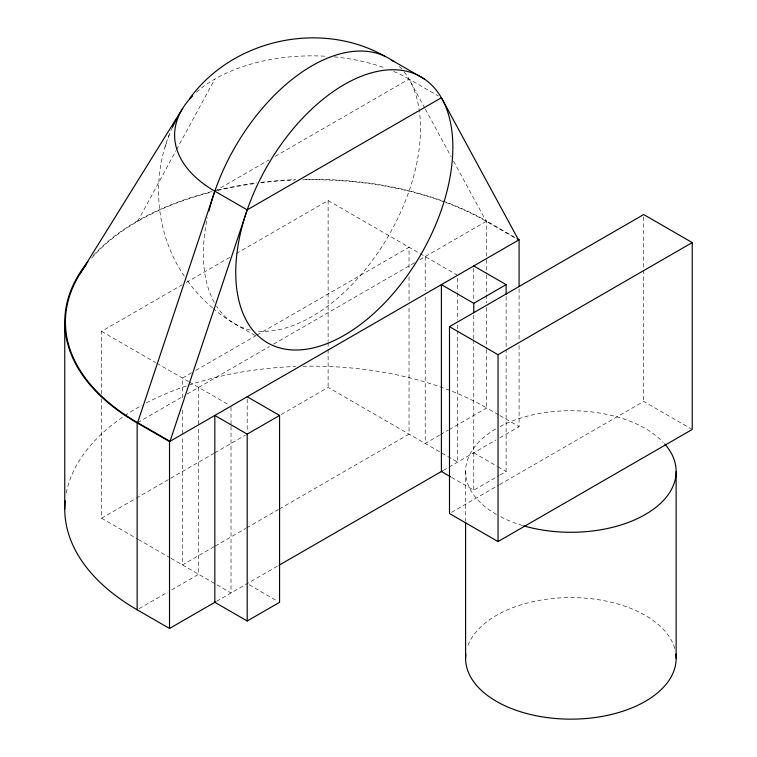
<?xml version="1.0" encoding="UTF-8"?>
<svg xmlns="http://www.w3.org/2000/svg" width="757" height="757" viewBox="0 0 757 757"><rect width="100%" height="100%" fill="white"/><g stroke="black" fill="none" stroke-linecap="round" stroke-linejoin="round"><path stroke-width="0.57" stroke-dasharray="3.79 2.84" d="M172.454 127.242C150.369 174.526 154.863 233.005 184.301 276.135M168.186 137.906L169.275 134.841M165.13 146.631L166.597 142.486M137.632 221.375L175.955 150.747M176.513 149.706L214.837 79.078M214.837 191.19L269.009 159.916M275.141 156.377L409.035 79.078L438.369 96.007M101.552 394.028L101.552 331.348L182.172 284.802M186.26 282.446L230.147 257.106M236.269 253.567L328.122 200.539L457.588 275.283L457.588 291.842M191.653 372.766L182.465 378.065L182.465 400.538M195.732 370.4L255.951 335.644M256.973 335.048L409.035 247.255L409.035 269.729M137.632 422.633L183.639 396.072M187.121 394.066L269.511 346.498M273.599 344.142L414.675 262.688M419.785 259.736L486.713 221.091L517.059 238.616M101.552 398.759L101.552 518.214L135.229 498.778M136.251 498.182L213.815 453.405M214.837 452.818L245.448 435.133M281.169 414.514L328.122 387.414L457.588 462.158L457.588 330.875M214.108 546.668L182.465 564.93L182.465 436.013M215.13 546.081L245.741 528.405M246.763 527.809L278.406 509.546M279.418 508.959L409.035 434.13L409.035 305.213M139.08 608.675L167.903 592.031M171.744 589.807L198.646 574.279L198.646 426.437M439.628 435.152L425.216 443.47L425.216 295.627M440.593 434.594L448.276 430.156M449.242 429.598L486.713 407.966L498.854 414.978M216.606 601.285L277.961 565.858M443.299 470.409L496.015 439.968M499.866 437.745L519.084 426.655L519.084 344.899M451.513 477.336L473.768 490.186L499.052 475.585M500.065 475.008L506.13 471.497L506.13 349.677M451.541 512.366L498.551 485.218M499.573 484.631L643.696 401.418L691.226 428.869M302.715 179.787A246.498 142.316 0 0 1 486.231 221.375L515.564 238.304M499.866 415.555L519.084 426.655M473.768 452.818L497.027 466.246M498.04 466.832L506.13 471.497M255.204 335.559C240.934 327.166 225.917 319.672 213.408 308.657M101.552 331.348L155.724 362.622M156.746 363.218L188.54 381.566M189.449 382.096L228.993 404.929M249.223 584.792L277.545 601.143M101.552 518.214L137.32 538.87M138.351 539.457L170.032 557.758M171.054 558.344L231.017 592.968L231.017 426.2M212.556 307.938C202.829 299.696 194.038 290.186 186.78 279.683M424.809 108.156L409.035 79.078A137.32 79.277 0 0 0 393.479 71.347M425.377 109.197L451.295 156.973M453.547 161.127L486.231 221.375M643.696 216.918L643.696 268.962M643.696 270.145L643.696 401.418M519.084 288.833L519.084 340.224M506.13 296.46L506.13 348.494M486.713 256.131L486.713 221.091A247.179 142.704 0 0 0 303.803 179.371M486.713 259.642L486.713 273.656M486.713 274.819L486.713 302.847M486.713 307.522L486.713 348.4M486.713 349.573L486.713 407.966A247.179 142.704 0 0 0 302.639 366.265M473.768 268.309L473.768 301.428M473.768 315.149L473.768 339.268M473.768 339.978L473.768 490.186M465.593 471.497L465.593 521.176M457.588 293.025L457.588 320.23M457.588 324.961L457.588 329.692M425.216 256.604L425.216 290.896M409.035 276.825L409.035 300.482M328.122 200.539L328.122 341.284M328.122 342.467L328.122 348.381M328.122 349.564L328.122 387.414M247.198 399.119L247.198 431.055M231.017 407.275L231.017 425.018M198.646 387.404L198.646 425.254M182.465 410.001L182.465 434.84M399.336 66.379A153.529 88.645 -60 0 1 402.232 69.474M404.276 71.972A153.529 88.645 -60 0 1 389.675 233.818A153.529 88.645 -60 0 1 257.229 331.055M250.236 329.957A153.529 88.645 -60 0 1 216.53 306.093M214.297 302.365A153.529 88.645 -60 0 1 207.418 217.619M196.451 92.24A137.32 79.277 0 0 1 327.308 56.349M334.092 56.889A137.32 79.277 0 0 1 384.991 68.007M66.285 493.015A247.179 142.704 0 0 1 142.136 405.165M146.224 402.989A247.179 142.704 0 0 1 295.665 366.473M93.338 255.393A247.179 142.704 0 0 1 211.544 191.597M217.013 190.244A247.179 142.704 0 0 1 256.604 182.92M261.288 182.323A247.179 142.704 0 0 1 295.665 179.608M91.701 258.09A246.498 142.316 0 0 1 212.234 191.852M217.884 190.452A246.498 142.316 0 0 1 255.961 183.412M260.465 182.825A246.498 142.316 0 0 1 294.662 180.043M522.623 525.519A105.28 60.778 0 0 1 500.055 516.473M496.422 514.476A105.28 60.778 0 0 1 496.422 428.519M500.055 426.522A105.28 60.778 0 0 1 663.264 442.372M467.996 645.447A105.28 60.778 0 0 1 573.683 597.604A105.28 60.778 0 0 1 674.79 648.645"/><path stroke-width="1.14" d="M518.602 240.064L441.397 97.757L247.198 209.878L170.003 441.322L137.632 422.633L214.837 191.19A137.32 79.277 0 0 1 192.647 95.865M172.454 127.242L176.107 119.757M79.845 274.062L182.645 108.421M189.534 98.694C232.645 39.355 320.353 19.985 384.348 55.99M87.935 261.676A247.179 142.704 0 0 0 137.149 422.917L169.521 441.596L519.084 239.78L519.084 286.496M247.198 434.121L279.57 415.442L279.57 602.307L247.198 620.995L214.837 602.307L214.837 415.442L247.198 434.121L247.198 620.995M450.5 476.759L441.397 471.497L441.397 284.632L473.768 303.32L506.13 284.632L506.13 294.095M449.488 326.674L643.696 214.553L692.239 242.581L692.239 429.456L498.04 541.577L449.488 513.539L449.488 326.674L498.04 354.702L692.239 242.581M65.14 500.926A247.179 142.704 0 0 0 137.149 609.782L169.521 628.471L215.641 601.843M278.983 565.271L442.277 470.996M391.927 60.267L424.289 78.955A153.529 88.645 -60 0 1 367.864 318.64A153.529 88.645 -60 0 1 240.745 232.049A153.529 88.645 -60 0 1 424.289 78.955M517.059 238.616L519.084 239.78M473.768 265.944L506.13 284.632M214.837 191.19L247.198 209.878M247.198 396.753L279.57 415.442M676.143 471.497L676.143 658.372M498.04 354.702L498.04 541.577M473.768 303.32L473.768 312.783M465.593 522.358L465.593 658.372M169.521 441.596L169.521 628.471M137.149 422.917L137.149 609.782M64.761 322.009L64.761 508.874M208.941 211.014A153.529 88.645 -60 0 1 290.537 80.649A153.529 88.645 -60 0 1 393.659 61.497M137.632 422.633A246.498 142.316 0 0 1 86.005 265.092M664.674 443.905A105.28 60.778 0 0 1 645.579 514.325A105.28 60.778 0 0 1 523.74 525.85M675.878 654.029A105.28 60.778 0 0 1 570.863 719.15A105.28 60.778 0 0 1 465.858 654.029"/></g></svg>
